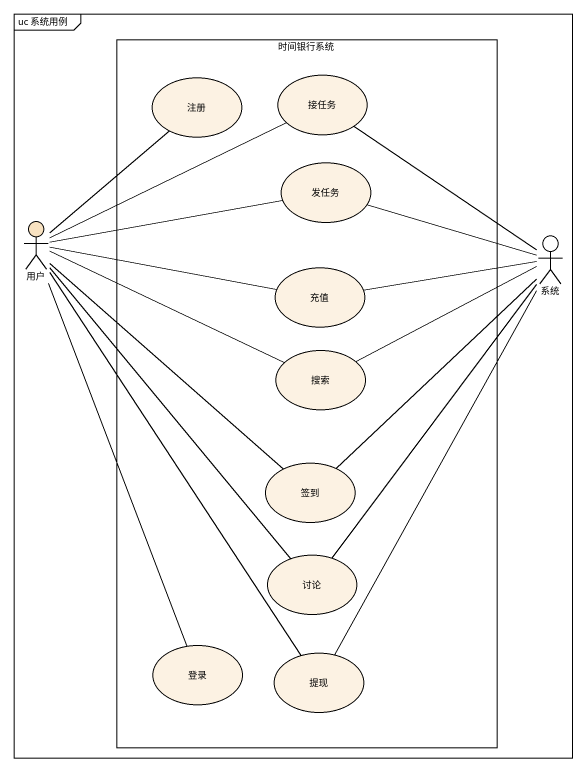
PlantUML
@startuml
mainframe uc 系统用例
rectangle 时间银行系统 {
  usecase 注册
  usecase 接任务
  usecase 发任务
  usecase 充值
  usecase 搜索
  usecase 签到
  usecase 讨论
  usecase 登录
  usecase 提现
}
actor 用户 #F8E2C1
actor 系统
接任务 -- 系统
发任务 -right- 系统
用户 -up- 注册
用户 -right- 接任务
用户 -right- 发任务
用户 -right- 充值
用户 -right- 搜索
用户 -- 签到
用户 -- 讨论
用户 -- 提现
充值 -right- 系统
搜索 -right- 系统
签到 -up- 系统
讨论 -up- 系统
登录 -up- 用户
提现 -up- 系统
@enduml
